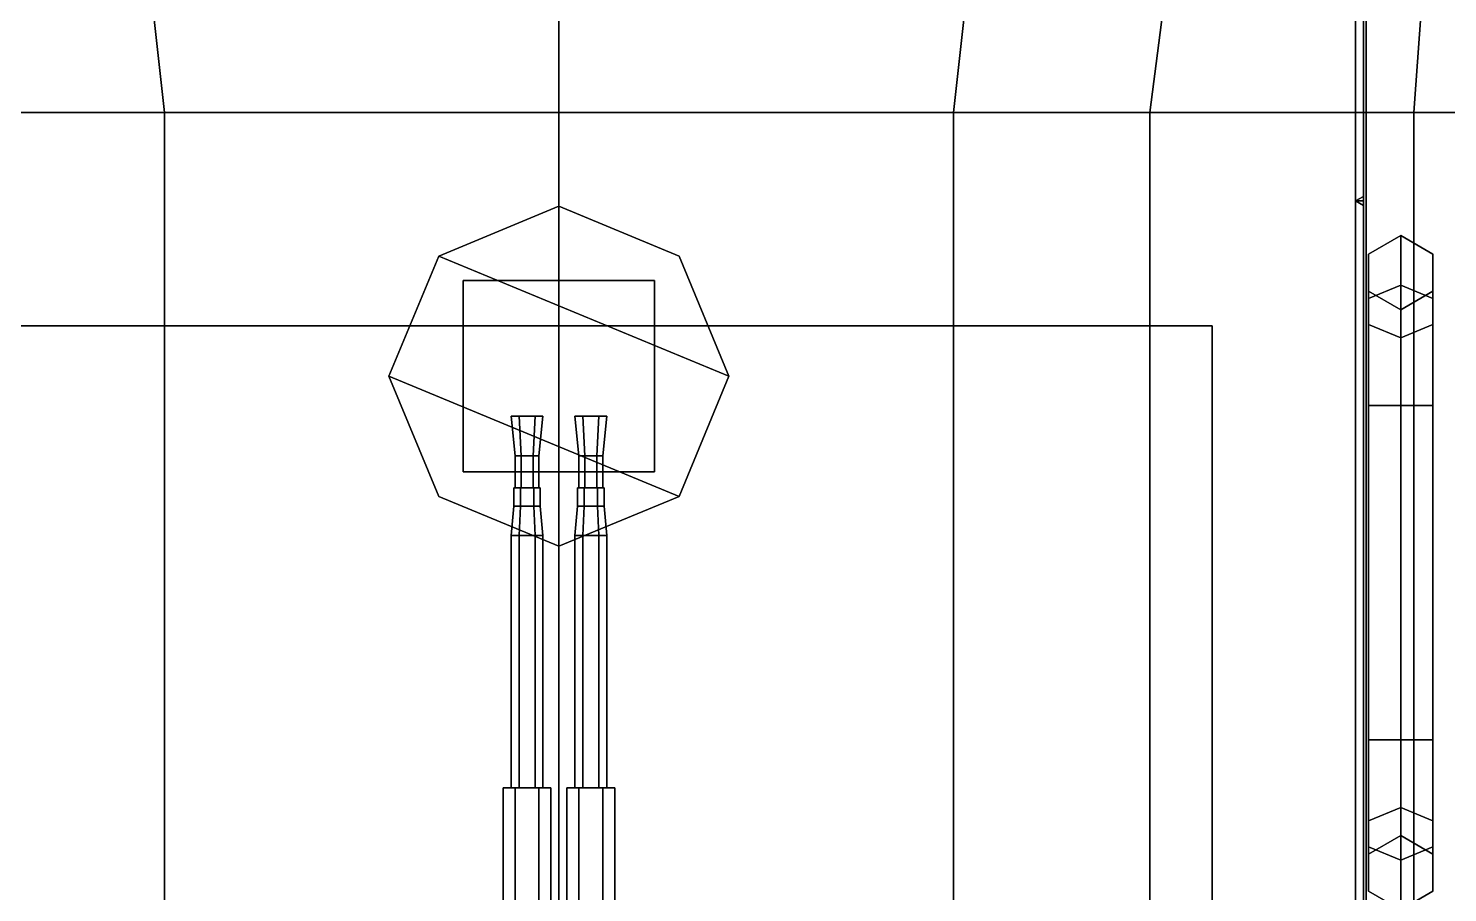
# Model space of a CAD drawing. Header units: millimetres. Extents: x -6 to 6, y -93 to 86.
# Drawn here: x -2 to 3.35, y -24.86 to -21.6 of the extents above; entities that cross this region are included whole.
import ezdxf

# ---------------------------------------------------------------- set-up
doc = ezdxf.new("R2010")
doc.units = ezdxf.units.MM
for name, color, linetype in [('boats', 1, 'Continuous'), ('gun', 1, 'Continuous'), ('railings', 6, 'Continuous')]:
    doc.layers.add(name, color=color, linetype=linetype)

msp = doc.modelspace()

# ---------------------------------------------------------------- linework, layer by layer
for points in [[(6.0145, -17.6294, 2.9671), (-6.0145, -17.6294, 2.9671), (-5.9628, -21.917, 2.9464), (5.9628, -21.917, 2.9464)], [(-2.7795, -17.6294, -3.5546), (-1.9617, -17.6294, -3.7151), (-1.4855, -21.917, -3.5443), (-2.2257, -21.917, -3.3994)], [(0, -21.917, -3.741), (-1.4855, -21.917, -3.5443), (-1.9617, -17.6294, -3.7151), (0, -17.6294, -3.9739)], [(0, -17.6294, -3.9739), (1.9617, -17.6294, -3.7151), (1.4855, -21.917, -3.5443), (0, -21.917, -3.741)], [(2.2257, -21.917, -3.3994), (1.4855, -21.917, -3.5443), (1.9617, -17.6294, -3.7151), (2.7795, -17.6294, -3.5546)], [(3.2195, -21.917, -3.1664), (2.2257, -21.917, -3.3994), (2.7795, -17.6294, -3.5546), (3.53, -17.6294, -3.3579)], [(4.1512, -21.917, -2.7575), (3.2195, -21.917, -3.1664), (3.53, -17.6294, -3.3579), (4.3841, -17.6294, -2.9749)], [(3.04, -26.22, 5.08), (3.04, -19.19, 5.19), (-3.04, -19.19, 5.19), (-3.04, -26.22, 5.08)], [(3.04, -26.22, 2.9), (3.04, -19.19, 2.95), (3.04, -19.19, 5.19), (3.04, -26.22, 5.08)], [(5.9628, -21.917, 2.9464), (-5.9628, -21.917, 2.9464), (-5.911, -30.6546, 2.874), (5.911, -30.6546, 2.874)], [(-2.2257, -21.917, -3.3994), (-1.4855, -21.917, -3.5443), (-1.4855, -30.6546, -3.1716), (-2.2257, -30.6546, -3.0112)], [(0, -30.6546, -3.3786), (-1.4855, -30.6546, -3.1716), (-1.4855, -21.917, -3.5443), (0, -21.917, -3.741)], [(0, -21.917, -3.741), (1.4855, -21.917, -3.5443), (1.4855, -30.6546, -3.1716), (0, -30.6546, -3.3786)], [(2.2257, -30.6546, -3.0112), (1.4855, -30.6546, -3.1716), (1.4855, -21.917, -3.5443), (2.2257, -21.917, -3.3994)], [(3.2195, -30.6546, -2.7524), (2.2257, -30.6546, -3.0112), (2.2257, -21.917, -3.3994), (3.2195, -21.917, -3.1664)], [(4.1512, -30.6546, -2.3383), (3.2195, -30.6546, -2.7524), (3.2195, -21.917, -3.1664), (4.1512, -21.917, -2.7575)], [(3.03, -22.2327, 5.14), (3, -22.25, 5.14), (3, -22.25, 6.14), (3.03, -22.2327, 6.14)], [(3.03, -22.2673, 5.14), (3.03, -22.2327, 5.14), (3.03, -22.2327, 6.14), (3.03, -22.2673, 6.14)], [(0, -22.27, 8.69), (-0.4525, -22.4575, 8.69), (-0.4525, -22.4575, 9.59), (0, -22.27, 9.59)], [(0.4525, -22.4575, 9.59), (0, -22.27, 9.59), (-0.4525, -22.4575, 9.59), (0.64, -22.91, 9.59)], [(0.64, -22.91, 8.69), (-0.4525, -22.4575, 8.69), (0, -22.27, 8.69), (0.4525, -22.4575, 8.69)], [(0.4525, -22.4575, 8.69), (0, -22.27, 8.69), (0, -22.27, 9.59), (0.4525, -22.4575, 9.59)], [(3, -22.25, 5.14), (3.03, -22.2673, 5.14), (3.03, -22.2673, 6.14), (3, -22.25, 6.14)], [(-0.4525, -22.4575, 8.69), (-0.64, -22.91, 8.69), (-0.64, -22.91, 9.59), (-0.4525, -22.4575, 9.59)], [(0.64, -22.91, 9.59), (-0.4525, -22.4575, 9.59), (-0.64, -22.91, 9.59), (0.4525, -23.3625, 9.59)], [(0.4525, -23.3625, 8.69), (-0.64, -22.91, 8.69), (-0.4525, -22.4575, 8.69), (0.64, -22.91, 8.69)], [(0.64, -22.91, 8.69), (0.4525, -22.4575, 8.69), (0.4525, -22.4575, 9.59), (0.64, -22.91, 9.59)], [(-0.36, -22.55, 8.69), (-0.36, -22.55, 7.37), (-0.36, -23.27, 7.37), (-0.36, -23.27, 8.69)], [(0.36, -22.55, 8.69), (0.36, -22.55, 7.37), (-0.36, -22.55, 7.37), (-0.36, -22.55, 8.69)], [(-0.36, -22.72, 7.37), (-0.36, -22.55, 7.37), (0.36, -22.55, 7.37), (0.36, -22.72, 7.37)], [(0.36, -23.27, 7.37), (0.36, -22.55, 7.37), (0.36, -22.55, 8.69), (0.36, -23.27, 8.69)], [(2.46, -25.75, 7.37), (2.46, -22.72, 7.37), (-2.46, -22.72, 7.37), (-2.46, -25.75, 7.37)], [(2.46, -22.72, 7.37), (2.46, -22.72, 5.13), (-2.46, -22.72, 5.13), (-2.46, -22.72, 7.37)], [(-2.46, -22.72, 7.37), (2.46, -22.72, 7.37), (2.46, -22.72, 8.42), (-2.46, -22.72, 8.42)], [(-2.46, -22.72, 8.42), (2.46, -22.72, 8.42), (2.46, -22.72, 7.37), (-2.46, -22.72, 7.37)], [(2.46, -25.75, 5.08), (2.46, -22.72, 5.13), (2.46, -22.72, 7.37), (2.46, -25.75, 7.37)], [(2.46, -25.75, 8.42), (2.46, -22.72, 8.42), (2.46, -22.72, 7.37), (2.46, -25.75, 7.37)], [(2.46, -25.75, 7.37), (2.46, -22.72, 7.37), (2.46, -22.72, 8.42), (2.46, -25.75, 8.42)], [(-0.64, -22.91, 8.69), (-0.4525, -23.3625, 8.69), (-0.4525, -23.3625, 9.59), (-0.64, -22.91, 9.59)], [(0.4525, -23.3625, 9.59), (-0.64, -22.91, 9.59), (-0.4525, -23.3625, 9.59), (0, -23.55, 9.59)], [(0, -23.55, 8.69), (-0.4525, -23.3625, 8.69), (-0.64, -22.91, 8.69), (0.4525, -23.3625, 8.69)], [(0.4525, -23.3625, 8.69), (0.64, -22.91, 8.69), (0.64, -22.91, 9.59), (0.4525, -23.3625, 9.59)], [(-0.36, -23.27, 8.69), (-0.36, -23.27, 7.37), (0.36, -23.27, 7.37), (0.36, -23.27, 8.69)], [(-0.4525, -23.3625, 8.69), (0, -23.55, 8.69), (0, -23.55, 9.59), (-0.4525, -23.3625, 9.59)], [(0, -23.55, 8.69), (0.4525, -23.3625, 8.69), (0.4525, -23.3625, 9.59), (0, -23.55, 9.59)]]:
    msp.add_3dface(points)
at = {"layer": 'boats'}
for points in [[(3.0488, -22.45, 3.87), (3.17, -22.38, 3.87), (3.17, -22.5675, 3.4175), (3.0488, -22.6169, 3.4669)], [(3.0488, -22.6169, 4.2731), (3.17, -22.5675, 4.3225), (3.17, -22.38, 3.87), (3.0488, -22.45, 3.87)], [(3.17, -22.38, 3.87), (3.2912, -22.45, 3.87), (3.2912, -22.6169, 3.4669), (3.17, -22.5675, 3.4175)], [(3.17, -22.5675, 4.3225), (3.2912, -22.6169, 4.2731), (3.2912, -22.45, 3.87), (3.17, -22.38, 3.87)], [(3.0488, -22.59, 3.87), (3.0488, -22.45, 3.87), (3.0488, -22.6169, 3.4669), (3.0488, -22.7159, 3.5659)], [(3.0488, -22.7159, 4.1741), (3.0488, -22.6169, 4.2731), (3.0488, -22.45, 3.87), (3.0488, -22.59, 3.87)], [(3.2912, -22.45, 3.87), (3.2912, -22.59, 3.87), (3.2912, -22.7159, 3.5659), (3.2912, -22.6169, 3.4669)], [(3.2912, -22.6169, 4.2731), (3.2912, -22.7159, 4.1741), (3.2912, -22.59, 3.87), (3.2912, -22.45, 3.87)], [(3.0488, -22.6169, 3.4669), (3.17, -22.5675, 3.4175), (3.17, -23.02, 3.23), (3.0488, -23.02, 3.3)], [(3.0488, -23.02, 4.44), (3.17, -23.02, 4.51), (3.17, -22.5675, 4.3225), (3.0488, -22.6169, 4.2731)], [(3.17, -22.66, 3.87), (3.0488, -22.59, 3.87), (3.0488, -22.7159, 3.5659), (3.17, -22.7654, 3.6154)], [(3.17, -22.7654, 4.1246), (3.0488, -22.7159, 4.1741), (3.0488, -22.59, 3.87), (3.17, -22.66, 3.87)], [(3.0488, -23.02, 4.3), (3.0488, -24.28, 4.3), (3.0488, -22.59, 3.87), (3.0488, -22.7159, 4.1741)], [(3.0488, -22.7159, 4.1741), (3.0488, -22.59, 3.87), (3.0488, -24.28, 4.3), (3.0488, -23.02, 4.3)], [(3.0488, -22.59, 3.87), (3.0488, -22.7159, 3.5659), (3.0488, -24.5841, 4.1741), (3.0488, -24.28, 4.3)], [(3.0488, -24.28, 4.3), (3.0488, -24.5841, 4.1741), (3.0488, -22.7159, 3.5659), (3.0488, -22.59, 3.87)], [(3.17, -22.5675, 3.4175), (3.2912, -22.6169, 3.4669), (3.2912, -23.02, 3.3), (3.17, -23.02, 3.23)], [(3.17, -23.02, 4.51), (3.2912, -23.02, 4.44), (3.2912, -22.6169, 4.2731), (3.17, -22.5675, 4.3225)], [(3.2912, -22.59, 3.87), (3.17, -22.66, 3.87), (3.17, -22.7654, 3.6154), (3.2912, -22.7159, 3.5659)], [(3.2912, -22.7159, 4.1741), (3.17, -22.7654, 4.1246), (3.17, -22.66, 3.87), (3.2912, -22.59, 3.87)], [(3.0488, -22.7159, 3.5659), (3.0488, -22.6169, 3.4669), (3.0488, -23.02, 3.3), (3.0488, -23.02, 3.44)], [(3.0488, -23.02, 4.3), (3.0488, -23.02, 4.44), (3.0488, -22.6169, 4.2731), (3.0488, -22.7159, 4.1741)], [(3.2912, -22.6169, 3.4669), (3.2912, -22.7159, 3.5659), (3.2912, -23.02, 3.44), (3.2912, -23.02, 3.3)], [(3.2912, -23.02, 4.44), (3.2912, -23.02, 4.3), (3.2912, -22.7159, 4.1741), (3.2912, -22.6169, 4.2731)], [(3.17, -22.7654, 3.6154), (3.0488, -22.7159, 3.5659), (3.0488, -23.02, 3.44), (3.17, -23.02, 3.51)], [(3.17, -23.02, 4.23), (3.0488, -23.02, 4.3), (3.0488, -22.7159, 4.1741), (3.17, -22.7654, 4.1246)], [(3.0488, -23.02, 3.44), (3.0488, -22.7159, 3.5659), (3.0488, -24.5841, 4.1741), (3.0488, -24.71, 3.87)], [(3.0488, -24.71, 3.87), (3.0488, -24.5841, 4.1741), (3.0488, -22.7159, 3.5659), (3.0488, -23.02, 3.44)], [(3.2912, -22.7159, 3.5659), (3.17, -22.7654, 3.6154), (3.17, -23.02, 3.51), (3.2912, -23.02, 3.44)], [(3.2912, -23.02, 4.3), (3.17, -23.02, 4.23), (3.17, -22.7654, 4.1246), (3.2912, -22.7159, 4.1741)], [(3.0488, -23.02, 4.3), (3.17, -23.02, 4.23), (3.17, -24.28, 4.23), (3.0488, -24.28, 4.3)], [(3.17, -23.02, 3.51), (3.0488, -23.02, 3.44), (3.0488, -24.28, 3.44), (3.17, -24.28, 3.51)], [(3.0488, -23.02, 3.3), (3.17, -23.02, 3.23), (3.17, -24.28, 3.23), (3.0488, -24.28, 3.3)], [(3.0488, -24.5841, 3.5659), (3.0488, -24.71, 3.87), (3.0488, -23.02, 3.44), (3.0488, -24.28, 3.44)], [(3.0488, -24.28, 3.44), (3.0488, -23.02, 3.44), (3.0488, -24.71, 3.87), (3.0488, -24.5841, 3.5659)], [(3.0488, -23.02, 4.44), (3.0488, -23.02, 4.3), (3.0488, -24.28, 4.3), (3.0488, -24.28, 4.44)], [(3.0488, -23.02, 3.44), (3.0488, -23.02, 3.3), (3.0488, -24.28, 3.3), (3.0488, -24.28, 3.44)], [(3.17, -23.02, 4.51), (3.0488, -23.02, 4.44), (3.0488, -24.28, 4.44), (3.17, -24.28, 4.51)], [(3.17, -23.02, 4.23), (3.2912, -23.02, 4.3), (3.2912, -24.28, 4.3), (3.17, -24.28, 4.23)], [(3.2912, -23.02, 3.44), (3.17, -23.02, 3.51), (3.17, -24.28, 3.51), (3.2912, -24.28, 3.44)], [(3.17, -23.02, 3.23), (3.2912, -23.02, 3.3), (3.2912, -24.28, 3.3), (3.17, -24.28, 3.23)], [(3.2912, -23.02, 4.44), (3.17, -23.02, 4.51), (3.17, -24.28, 4.51), (3.2912, -24.28, 4.44)], [(3.2912, -23.02, 4.3), (3.2912, -23.02, 4.44), (3.2912, -24.28, 4.44), (3.2912, -24.28, 4.3)], [(3.2912, -23.02, 3.3), (3.2912, -23.02, 3.44), (3.2912, -24.28, 3.44), (3.2912, -24.28, 3.3)], [(3.17, -24.5346, 4.1246), (3.0488, -24.5841, 4.1741), (3.0488, -24.28, 4.3), (3.17, -24.28, 4.23)], [(3.0488, -24.28, 3.3), (3.17, -24.28, 3.23), (3.17, -24.7325, 3.4175), (3.0488, -24.6831, 3.4669)], [(3.17, -24.28, 3.51), (3.0488, -24.28, 3.44), (3.0488, -24.5841, 3.5659), (3.17, -24.5346, 3.6154)], [(3.0488, -24.5841, 4.1741), (3.0488, -24.6831, 4.2731), (3.0488, -24.28, 4.44), (3.0488, -24.28, 4.3)], [(3.0488, -24.28, 3.44), (3.0488, -24.28, 3.3), (3.0488, -24.6831, 3.4669), (3.0488, -24.5841, 3.5659)], [(3.0488, -24.6831, 4.2731), (3.17, -24.7325, 4.3225), (3.17, -24.28, 4.51), (3.0488, -24.28, 4.44)], [(3.2912, -24.5841, 4.1741), (3.17, -24.5346, 4.1246), (3.17, -24.28, 4.23), (3.2912, -24.28, 4.3)], [(3.2912, -24.28, 3.44), (3.17, -24.28, 3.51), (3.17, -24.5346, 3.6154), (3.2912, -24.5841, 3.5659)], [(3.17, -24.28, 3.23), (3.2912, -24.28, 3.3), (3.2912, -24.6831, 3.4669), (3.17, -24.7325, 3.4175)], [(3.17, -24.7325, 4.3225), (3.2912, -24.6831, 4.2731), (3.2912, -24.28, 4.44), (3.17, -24.28, 4.51)], [(3.2912, -24.6831, 4.2731), (3.2912, -24.5841, 4.1741), (3.2912, -24.28, 4.3), (3.2912, -24.28, 4.44)], [(3.2912, -24.28, 3.3), (3.2912, -24.28, 3.44), (3.2912, -24.5841, 3.5659), (3.2912, -24.6831, 3.4669)], [(3.17, -24.64, 3.87), (3.0488, -24.71, 3.87), (3.0488, -24.5841, 4.1741), (3.17, -24.5346, 4.1246)], [(3.17, -24.5346, 3.6154), (3.0488, -24.5841, 3.5659), (3.0488, -24.71, 3.87), (3.17, -24.64, 3.87)], [(3.0488, -24.71, 3.87), (3.0488, -24.85, 3.87), (3.0488, -24.6831, 4.2731), (3.0488, -24.5841, 4.1741)], [(3.0488, -24.5841, 3.5659), (3.0488, -24.6831, 3.4669), (3.0488, -24.85, 3.87), (3.0488, -24.71, 3.87)], [(3.2912, -24.71, 3.87), (3.17, -24.64, 3.87), (3.17, -24.5346, 4.1246), (3.2912, -24.5841, 4.1741)], [(3.2912, -24.5841, 3.5659), (3.17, -24.5346, 3.6154), (3.17, -24.64, 3.87), (3.2912, -24.71, 3.87)], [(3.2912, -24.85, 3.87), (3.2912, -24.71, 3.87), (3.2912, -24.5841, 4.1741), (3.2912, -24.6831, 4.2731)], [(3.2912, -24.6831, 3.4669), (3.2912, -24.5841, 3.5659), (3.2912, -24.71, 3.87), (3.2912, -24.85, 3.87)], [(3.0488, -24.85, 3.87), (3.17, -24.92, 3.87), (3.17, -24.7325, 4.3225), (3.0488, -24.6831, 4.2731)], [(3.0488, -24.6831, 3.4669), (3.17, -24.7325, 3.4175), (3.17, -24.92, 3.87), (3.0488, -24.85, 3.87)], [(3.17, -24.92, 3.87), (3.2912, -24.85, 3.87), (3.2912, -24.6831, 4.2731), (3.17, -24.7325, 4.3225)], [(3.17, -24.7325, 3.4175), (3.2912, -24.6831, 3.4669), (3.2912, -24.85, 3.87), (3.17, -24.92, 3.87)]]:
    msp.add_3dface(points, dxfattribs=at)
at = {"layer": 'gun'}
for points in [[(-0.165, -23.21, 9.05), (-0.1425, -23.21, 9.089), (-0.15, -23.06, 9.102), (-0.18, -23.06, 9.05)], [(-0.1425, -23.21, 9.011), (-0.165, -23.21, 9.05), (-0.18, -23.06, 9.05), (-0.15, -23.06, 8.998)], [(-0.165, -23.21, 9.05), (-0.1425, -23.21, 9.011), (-0.15, -23.06, 8.998), (-0.18, -23.06, 9.05)], [(-0.1425, -23.21, 9.089), (-0.165, -23.21, 9.05), (-0.18, -23.06, 9.05), (-0.15, -23.06, 9.102)], [(-0.1425, -23.21, 9.089), (-0.0975, -23.21, 9.089), (-0.09, -23.06, 9.102), (-0.15, -23.06, 9.102)], [(-0.0975, -23.21, 9.011), (-0.1425, -23.21, 9.011), (-0.15, -23.06, 8.998), (-0.09, -23.06, 8.998)], [(-0.1425, -23.21, 9.011), (-0.0975, -23.21, 9.011), (-0.09, -23.06, 8.998), (-0.15, -23.06, 8.998)], [(-0.0975, -23.21, 9.089), (-0.1425, -23.21, 9.089), (-0.15, -23.06, 9.102), (-0.09, -23.06, 9.102)], [(-0.0975, -23.21, 9.089), (-0.075, -23.21, 9.05), (-0.06, -23.06, 9.05), (-0.09, -23.06, 9.102)], [(-0.075, -23.21, 9.05), (-0.0975, -23.21, 9.011), (-0.09, -23.06, 8.998), (-0.06, -23.06, 9.05)], [(-0.0975, -23.21, 9.011), (-0.075, -23.21, 9.05), (-0.06, -23.06, 9.05), (-0.09, -23.06, 8.998)], [(-0.075, -23.21, 9.05), (-0.0975, -23.21, 9.089), (-0.09, -23.06, 9.102), (-0.06, -23.06, 9.05)], [(0.075, -23.21, 9.05), (0.0975, -23.21, 9.089), (0.09, -23.06, 9.102), (0.06, -23.06, 9.05)], [(0.0975, -23.21, 9.011), (0.075, -23.21, 9.05), (0.06, -23.06, 9.05), (0.09, -23.06, 8.998)], [(0.075, -23.21, 9.05), (0.0975, -23.21, 9.011), (0.09, -23.06, 8.998), (0.06, -23.06, 9.05)], [(0.0975, -23.21, 9.089), (0.075, -23.21, 9.05), (0.06, -23.06, 9.05), (0.09, -23.06, 9.102)], [(0.0975, -23.21, 9.089), (0.1425, -23.21, 9.089), (0.15, -23.06, 9.102), (0.09, -23.06, 9.102)], [(0.1425, -23.21, 9.011), (0.0975, -23.21, 9.011), (0.09, -23.06, 8.998), (0.15, -23.06, 8.998)], [(0.0975, -23.21, 9.011), (0.1425, -23.21, 9.011), (0.15, -23.06, 8.998), (0.09, -23.06, 8.998)], [(0.1425, -23.21, 9.089), (0.0975, -23.21, 9.089), (0.09, -23.06, 9.102), (0.15, -23.06, 9.102)], [(0.1425, -23.21, 9.089), (0.165, -23.21, 9.05), (0.18, -23.06, 9.05), (0.15, -23.06, 9.102)], [(0.165, -23.21, 9.05), (0.1425, -23.21, 9.011), (0.15, -23.06, 8.998), (0.18, -23.06, 9.05)], [(0.1425, -23.21, 9.011), (0.165, -23.21, 9.05), (0.18, -23.06, 9.05), (0.15, -23.06, 8.998)], [(0.165, -23.21, 9.05), (0.1425, -23.21, 9.089), (0.15, -23.06, 9.102), (0.18, -23.06, 9.05)], [(-0.165, -23.33, 9.05), (-0.1425, -23.33, 9.089), (-0.1425, -23.21, 9.089), (-0.165, -23.21, 9.05)], [(-0.1425, -23.33, 9.011), (-0.165, -23.33, 9.05), (-0.165, -23.21, 9.05), (-0.1425, -23.21, 9.011)], [(-0.1425, -23.21, 9.089), (-0.0975, -23.21, 9.089), (-0.075, -23.21, 9.05), (-0.165, -23.21, 9.05)], [(-0.165, -23.21, 9.05), (-0.075, -23.21, 9.05), (-0.0975, -23.21, 9.011), (-0.1425, -23.21, 9.011)], [(-0.1425, -23.33, 9.089), (-0.0975, -23.33, 9.089), (-0.0975, -23.21, 9.089), (-0.1425, -23.21, 9.089)], [(-0.0975, -23.33, 9.011), (-0.1425, -23.33, 9.011), (-0.1425, -23.21, 9.011), (-0.0975, -23.21, 9.011)], [(-0.0975, -23.33, 9.089), (-0.075, -23.33, 9.05), (-0.075, -23.21, 9.05), (-0.0975, -23.21, 9.089)], [(-0.075, -23.33, 9.05), (-0.0975, -23.33, 9.011), (-0.0975, -23.21, 9.011), (-0.075, -23.21, 9.05)], [(0.075, -23.33, 9.05), (0.0975, -23.33, 9.089), (0.0975, -23.21, 9.089), (0.075, -23.21, 9.05)], [(0.0975, -23.33, 9.011), (0.075, -23.33, 9.05), (0.075, -23.21, 9.05), (0.0975, -23.21, 9.011)], [(0.0975, -23.21, 9.089), (0.1425, -23.21, 9.089), (0.165, -23.21, 9.05), (0.075, -23.21, 9.05)], [(0.075, -23.21, 9.05), (0.165, -23.21, 9.05), (0.1425, -23.21, 9.011), (0.0975, -23.21, 9.011)], [(0.0975, -23.33, 9.089), (0.1425, -23.33, 9.089), (0.1425, -23.21, 9.089), (0.0975, -23.21, 9.089)], [(0.1425, -23.33, 9.011), (0.0975, -23.33, 9.011), (0.0975, -23.21, 9.011), (0.1425, -23.21, 9.011)], [(0.1425, -23.33, 9.089), (0.165, -23.33, 9.05), (0.165, -23.21, 9.05), (0.1425, -23.21, 9.089)], [(0.165, -23.33, 9.05), (0.1425, -23.33, 9.011), (0.1425, -23.21, 9.011), (0.165, -23.21, 9.05)], [(-0.17, -23.4, 9.05), (-0.145, -23.4, 9.0933), (-0.145, -23.33, 9.0933), (-0.17, -23.33, 9.05)], [(-0.145, -23.4, 9.0067), (-0.17, -23.4, 9.05), (-0.17, -23.33, 9.05), (-0.145, -23.33, 9.0067)], [(-0.145, -23.33, 9.0933), (-0.095, -23.33, 9.0933), (-0.07, -23.33, 9.05), (-0.17, -23.33, 9.05)], [(-0.17, -23.33, 9.05), (-0.07, -23.33, 9.05), (-0.095, -23.33, 9.0067), (-0.145, -23.33, 9.0067)], [(-0.145, -23.4, 9.0933), (-0.095, -23.4, 9.0933), (-0.095, -23.33, 9.0933), (-0.145, -23.33, 9.0933)], [(-0.095, -23.4, 9.0067), (-0.145, -23.4, 9.0067), (-0.145, -23.33, 9.0067), (-0.095, -23.33, 9.0067)], [(-0.095, -23.4, 9.0933), (-0.07, -23.4, 9.05), (-0.07, -23.33, 9.05), (-0.095, -23.33, 9.0933)], [(-0.07, -23.4, 9.05), (-0.095, -23.4, 9.0067), (-0.095, -23.33, 9.0067), (-0.07, -23.33, 9.05)], [(0.07, -23.4, 9.05), (0.095, -23.4, 9.0933), (0.095, -23.33, 9.0933), (0.07, -23.33, 9.05)], [(0.095, -23.4, 9.0067), (0.07, -23.4, 9.05), (0.07, -23.33, 9.05), (0.095, -23.33, 9.0067)], [(0.095, -23.33, 9.0933), (0.145, -23.33, 9.0933), (0.17, -23.33, 9.05), (0.07, -23.33, 9.05)], [(0.07, -23.33, 9.05), (0.17, -23.33, 9.05), (0.145, -23.33, 9.0067), (0.095, -23.33, 9.0067)], [(0.095, -23.4, 9.0933), (0.145, -23.4, 9.0933), (0.145, -23.33, 9.0933), (0.095, -23.33, 9.0933)], [(0.145, -23.4, 9.0067), (0.095, -23.4, 9.0067), (0.095, -23.33, 9.0067), (0.145, -23.33, 9.0067)], [(0.145, -23.4, 9.0933), (0.17, -23.4, 9.05), (0.17, -23.33, 9.05), (0.145, -23.33, 9.0933)], [(0.17, -23.4, 9.05), (0.145, -23.4, 9.0067), (0.145, -23.33, 9.0067), (0.17, -23.33, 9.05)], [(-0.17, -23.4, 9.05), (-0.145, -23.4, 9.0067), (-0.15, -23.51, 8.998), (-0.18, -23.51, 9.05)], [(-0.145, -23.4, 9.0933), (-0.17, -23.4, 9.05), (-0.18, -23.51, 9.05), (-0.15, -23.51, 9.102)], [(-0.145, -23.4, 9.0067), (-0.095, -23.4, 9.0067), (-0.09, -23.51, 8.998), (-0.15, -23.51, 8.998)], [(-0.095, -23.4, 9.0933), (-0.145, -23.4, 9.0933), (-0.15, -23.51, 9.102), (-0.09, -23.51, 9.102)], [(-0.095, -23.4, 9.0067), (-0.07, -23.4, 9.05), (-0.06, -23.51, 9.05), (-0.09, -23.51, 8.998)], [(-0.07, -23.4, 9.05), (-0.095, -23.4, 9.0933), (-0.09, -23.51, 9.102), (-0.06, -23.51, 9.05)], [(0.07, -23.4, 9.05), (0.095, -23.4, 9.0067), (0.09, -23.51, 8.998), (0.06, -23.51, 9.05)], [(0.095, -23.4, 9.0933), (0.07, -23.4, 9.05), (0.06, -23.51, 9.05), (0.09, -23.51, 9.102)], [(0.095, -23.4, 9.0067), (0.145, -23.4, 9.0067), (0.15, -23.51, 8.998), (0.09, -23.51, 8.998)], [(0.145, -23.4, 9.0933), (0.095, -23.4, 9.0933), (0.09, -23.51, 9.102), (0.15, -23.51, 9.102)], [(0.145, -23.4, 9.0067), (0.17, -23.4, 9.05), (0.18, -23.51, 9.05), (0.15, -23.51, 8.998)], [(0.17, -23.4, 9.05), (0.145, -23.4, 9.0933), (0.15, -23.51, 9.102), (0.18, -23.51, 9.05)], [(-0.18, -24.46, 9.05), (-0.15, -24.46, 9.102), (-0.15, -23.51, 9.102), (-0.18, -23.51, 9.05)], [(-0.15, -24.46, 8.998), (-0.18, -24.46, 9.05), (-0.18, -23.51, 9.05), (-0.15, -23.51, 8.998)], [(-0.15, -24.46, 9.102), (-0.09, -24.46, 9.102), (-0.09, -23.51, 9.102), (-0.15, -23.51, 9.102)], [(-0.09, -24.46, 8.998), (-0.15, -24.46, 8.998), (-0.15, -23.51, 8.998), (-0.09, -23.51, 8.998)], [(-0.09, -24.46, 9.102), (-0.06, -24.46, 9.05), (-0.06, -23.51, 9.05), (-0.09, -23.51, 9.102)], [(-0.06, -24.46, 9.05), (-0.09, -24.46, 8.998), (-0.09, -23.51, 8.998), (-0.06, -23.51, 9.05)], [(0.06, -24.46, 9.05), (0.09, -24.46, 9.102), (0.09, -23.51, 9.102), (0.06, -23.51, 9.05)], [(0.09, -24.46, 8.998), (0.06, -24.46, 9.05), (0.06, -23.51, 9.05), (0.09, -23.51, 8.998)], [(0.09, -24.46, 9.102), (0.15, -24.46, 9.102), (0.15, -23.51, 9.102), (0.09, -23.51, 9.102)], [(0.15, -24.46, 8.998), (0.09, -24.46, 8.998), (0.09, -23.51, 8.998), (0.15, -23.51, 8.998)], [(0.15, -24.46, 9.102), (0.18, -24.46, 9.05), (0.18, -23.51, 9.05), (0.15, -23.51, 9.102)], [(0.18, -24.46, 9.05), (0.15, -24.46, 8.998), (0.15, -23.51, 8.998), (0.18, -23.51, 9.05)], [(-0.21, -25.5, 9.05), (-0.165, -25.5, 9.1279), (-0.165, -24.46, 9.1279), (-0.21, -24.46, 9.05)], [(-0.165, -25.5, 8.9721), (-0.21, -25.5, 9.05), (-0.21, -24.46, 9.05), (-0.165, -24.46, 8.9721)], [(-0.165, -24.46, 9.1279), (-0.075, -24.46, 9.1279), (-0.03, -24.46, 9.05), (-0.21, -24.46, 9.05)], [(-0.21, -24.46, 9.05), (-0.03, -24.46, 9.05), (-0.075, -24.46, 8.9721), (-0.165, -24.46, 8.9721)], [(-0.165, -25.5, 9.1279), (-0.075, -25.5, 9.1279), (-0.075, -24.46, 9.1279), (-0.165, -24.46, 9.1279)], [(-0.075, -25.5, 8.9721), (-0.165, -25.5, 8.9721), (-0.165, -24.46, 8.9721), (-0.075, -24.46, 8.9721)], [(-0.075, -25.5, 9.1279), (-0.03, -25.5, 9.05), (-0.03, -24.46, 9.05), (-0.075, -24.46, 9.1279)], [(-0.03, -25.5, 9.05), (-0.075, -25.5, 8.9721), (-0.075, -24.46, 8.9721), (-0.03, -24.46, 9.05)], [(0.03, -25.5, 9.05), (0.075, -25.5, 9.1279), (0.075, -24.46, 9.1279), (0.03, -24.46, 9.05)], [(0.075, -25.5, 8.9721), (0.03, -25.5, 9.05), (0.03, -24.46, 9.05), (0.075, -24.46, 8.9721)], [(0.075, -24.46, 9.1279), (0.165, -24.46, 9.1279), (0.21, -24.46, 9.05), (0.03, -24.46, 9.05)], [(0.03, -24.46, 9.05), (0.21, -24.46, 9.05), (0.165, -24.46, 8.9721), (0.075, -24.46, 8.9721)], [(0.075, -25.5, 9.1279), (0.165, -25.5, 9.1279), (0.165, -24.46, 9.1279), (0.075, -24.46, 9.1279)], [(0.165, -25.5, 8.9721), (0.075, -25.5, 8.9721), (0.075, -24.46, 8.9721), (0.165, -24.46, 8.9721)], [(0.165, -25.5, 9.1279), (0.21, -25.5, 9.05), (0.21, -24.46, 9.05), (0.165, -24.46, 9.1279)], [(0.21, -25.5, 9.05), (0.165, -25.5, 8.9721), (0.165, -24.46, 8.9721), (0.21, -24.46, 9.05)]]:
    msp.add_3dface(points, dxfattribs=at)
at = {"layer": 'railings'}
for points in [[(3, -22.25, 6.14), (3, -19.35, 6.18), (3.03, -19.35, 6.18), (3.03, -22.25, 6.14)], [(3.03, -22.25, 6.14), (3.03, -19.35, 6.18), (3, -19.35, 6.18), (3, -22.25, 6.14)], [(3.03, -25.56, 6.09), (3.03, -22.25, 6.14), (3, -22.25, 6.14), (3, -25.56, 6.09)], [(3, -25.56, 6.09), (3, -22.25, 6.14), (3.03, -22.25, 6.14), (3.03, -25.56, 6.09)]]:
    msp.add_3dface(points, dxfattribs=at)

doc.saveas('drawing.dxf')
